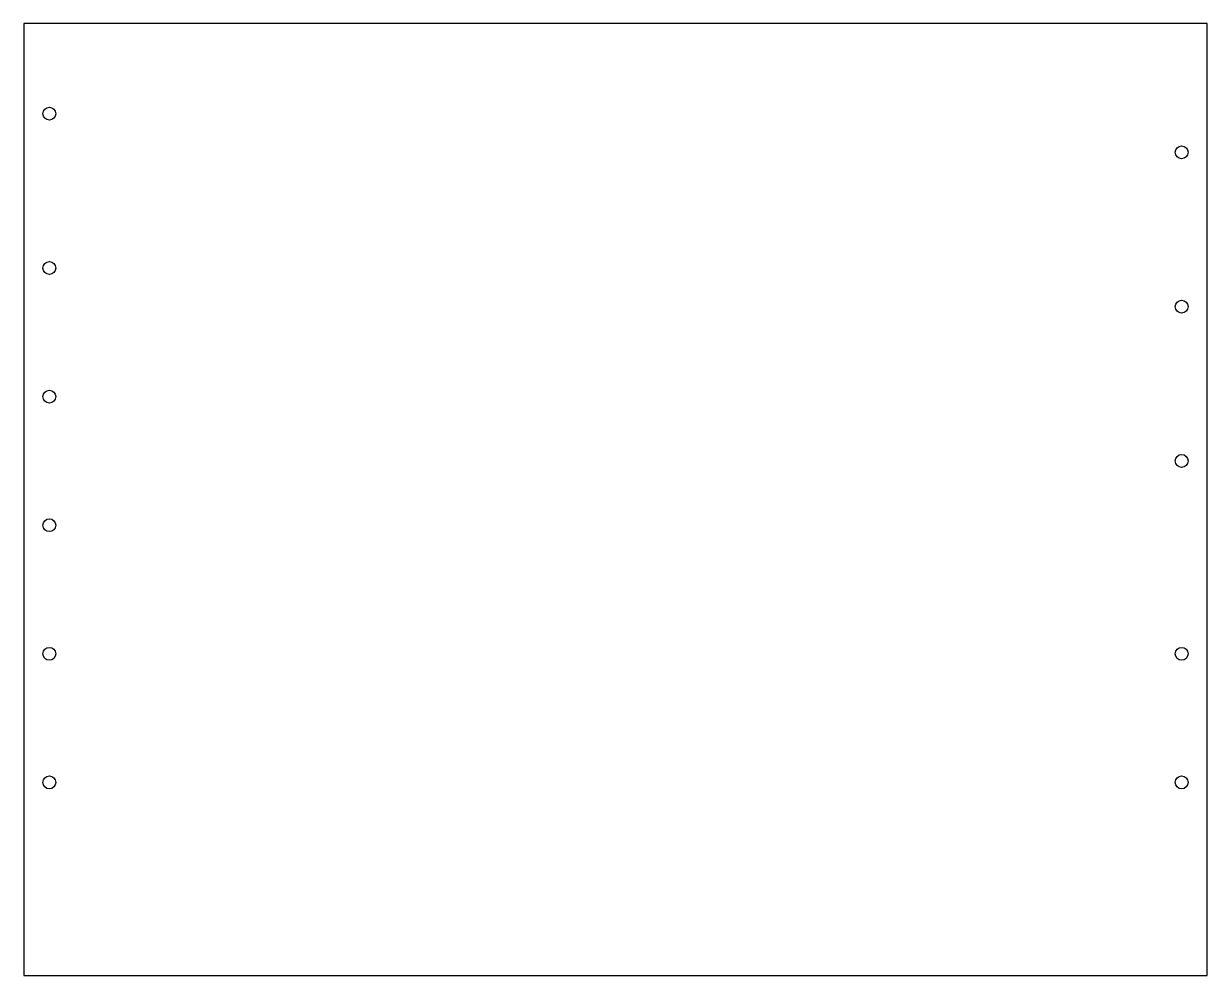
# Model space of a CAD drawing. Header units: millimetres. Extents: x -230 to 230, y -185 to 185.
import ezdxf

# ---------------------------------------------------------------- set-up
doc = ezdxf.new("R2010")
doc.units = ezdxf.units.MM

msp = doc.modelspace()

# ---------------------------------------------------------------- linework, layer by layer
msp.add_lwpolyline([(-230, 185), (-230, -185), (230, -185), (230, 185)], close=True)
for centre in [(-220, 150), (-220, 90), (-220, 40), (-220, -10), (-220, -60), (-220, -110)]:
    msp.add_circle(centre, 2.5)
for centre in [(220, 135), (220, 75), (220, 15), (220, -60), (220, -110)]:
    msp.add_ellipse(centre, major_axis=(0, -2.5), ratio=0.999999)

doc.saveas('drawing.dxf')
